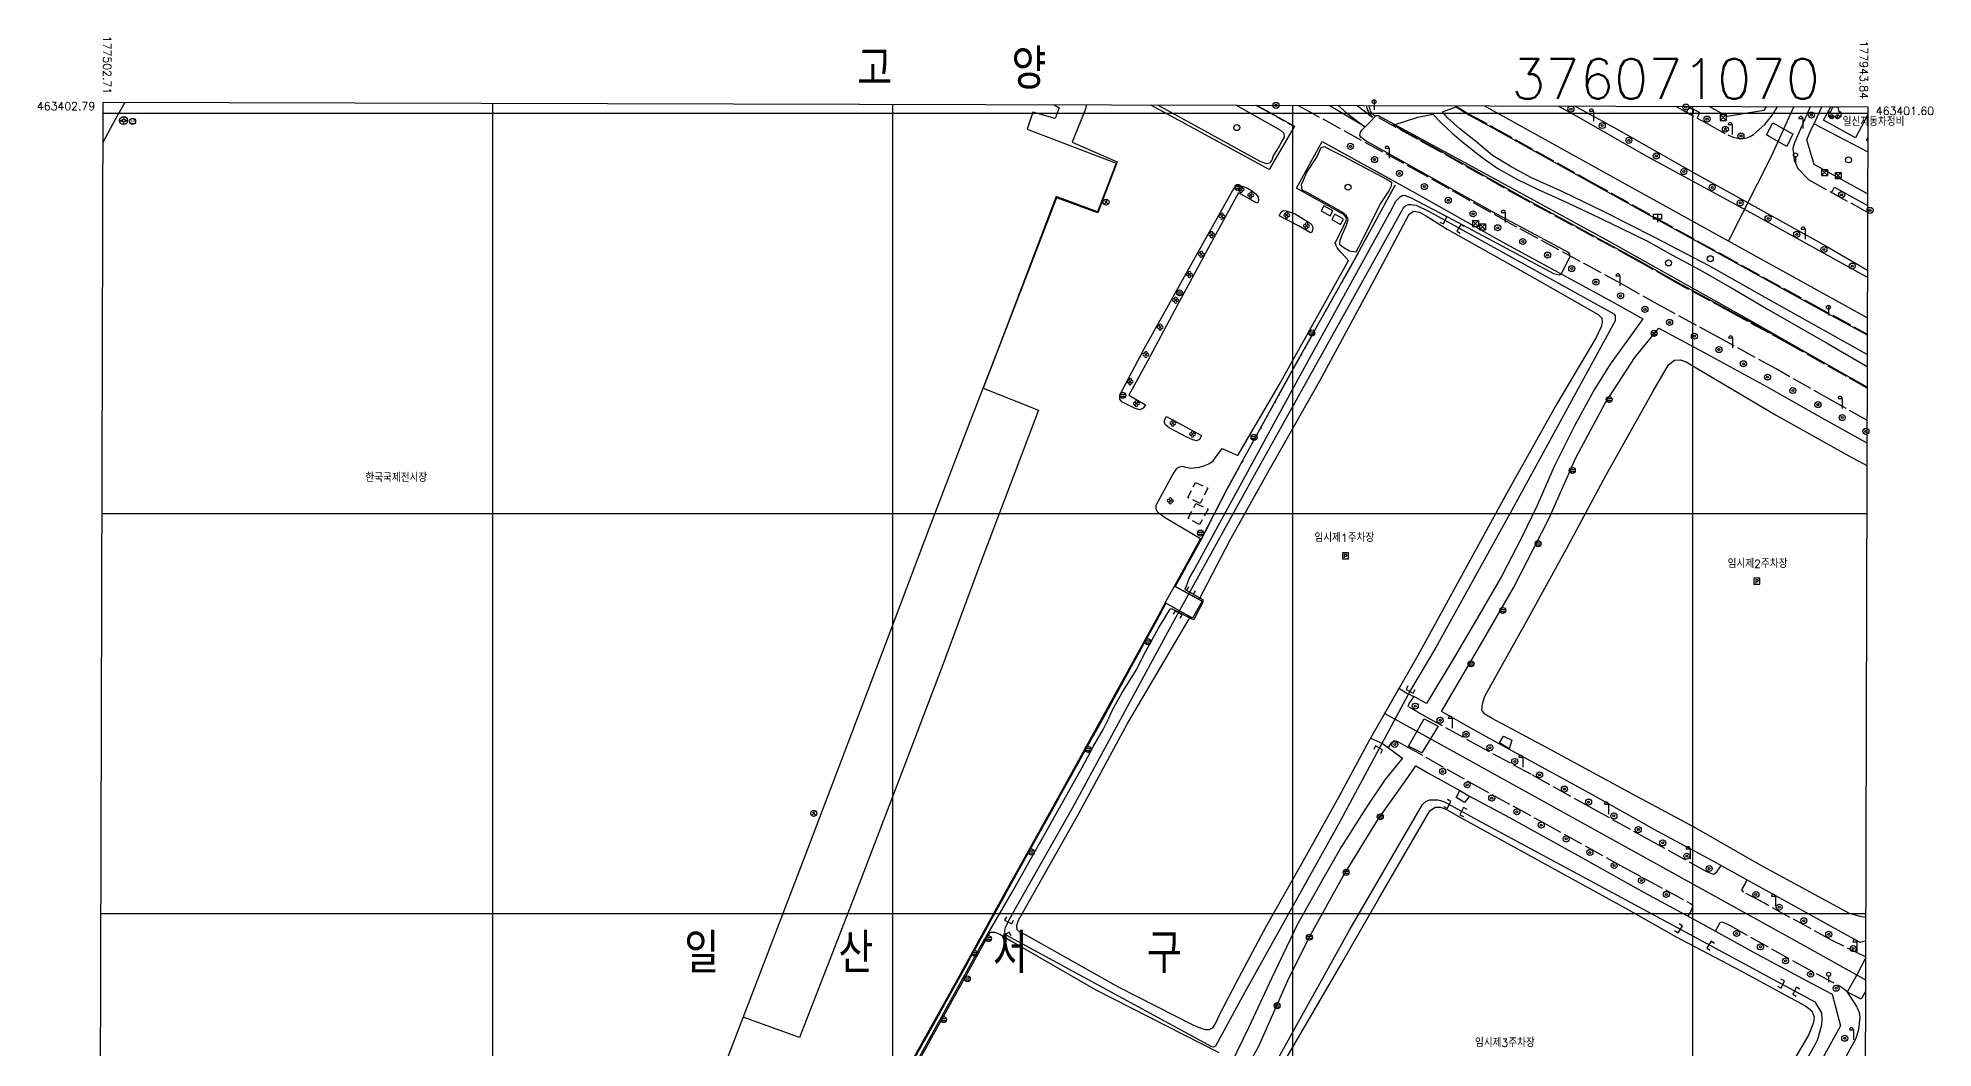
# Model space of a CAD drawing. Extents: x 177485 to 177960, y 562830 to 563419.
# Drawn here: x 177486.4 to 177960.2, y 563166.4 to 563418.8 of the extents above; entities that cross this region are included whole.
import ezdxf
from ezdxf.enums import TextEntityAlignment as Align

# ---------------------------------------------------------------- set-up
doc = ezdxf.new("R2010")
doc.units = 0
for name, pattern in [('AAA004', [3, 2, -1]), ('AAC003', [9, 5, -1, 2, -1]), ('AAC006', [9.5, 6, -0.5, 0.5, -1.5, 0.5, -0.5]), ('AE001', [6, 5, -1])]:
    doc.linetypes.add(name, pattern=pattern)
doc.layers.get('0').update_dxf_attribs({"linetype": 'CONTINUOUS'})
for name, color, linetype in [('A0013115', 1, 'CONTINUOUS'), ('A0013118', 1, 'CONTINUOUS'), ('A0023210', 7, 'CONTINUOUS'), ('A0033324', 1, 'AE001'), ('A0043325', 30, 'CONTINUOUS'), ('A0053326', 30, 'CONTINUOUS'), ('A0073341', 7, 'CONTINUOUS'), ('AEH001', 7, 'CONTINUOUS'), ('AEH003', 1, 'CONTINUOUS'), ('B0014111', 7, 'CONTINUOUS'), ('B0014116', 7, 'AAA004'), ('B0014241', 7, 'CONTINUOUS'), ('B0014526', 5, 'CONTINUOUS'), ('B0014532', 3, 'CONTINUOUS'), ('B0024123', 3, 'AAC003'), ('B0024126', 7, 'AAC006'), ('C0076116', 7, 'CONTINUOUS'), ('C0223367', 7, 'CONTINUOUS'), ('C0226232', 7, 'CONTINUOUS'), ('C0256324', 1, 'CONTINUOUS'), ('C0393323', 7, 'CONTINUOUS'), ('C0413422', 7, 'CONTINUOUS'), ('C0413423', 7, 'CONTINUOUS'), ('C0413424', 1, 'CONTINUOUS'), ('C0430230', 7, 'CONTINUOUS'), ('C0433364', 7, 'CONTINUOUS'), ('C0523121', 1, 'CONTINUOUS'), ('D0015220', 3, 'CONTINUOUS'), ('D0015222', 3, 'CONTINUOUS'), ('D0015223', 3, 'CONTINUOUS'), ('D0023372', 3, 'CONTINUOUS'), ('E0022112', 5, 'CONTINUOUS'), ('F0017114', 7, 'CONTINUOUS'), ('F0047224', 7, 'CONTINUOUS'), ('H0010601', 7, 'CONTINUOUS'), ('H0017334', 7, 'CONTINUOUS'), ('H0037335', 7, 'CONTINUOUS'), ('H0049113', 7, 'CONTINUOUS'), ('H0049141', 7, 'CONTINUOUS'), ('H0049211', 7, 'CONTINUOUS')]:
    doc.layers.add(name, color=color, linetype=linetype)
doc.styles.add('GHS', font='ROMANS', dxfattribs={"bigfont": 'NGSW.shx'})
doc.styles.add('NGSW', font='romans.shx', dxfattribs={"bigfont": 'ngsw.shx'})

# ---------------------------------------------------------------- blocks, each defined once
blk = doc.blocks.new('C0223367')
at = {"layer": 'C0223367'}
blk.add_lwpolyline([(-1, 2.5), (0, 2.5), (0, 0)], dxfattribs=at)
blk.add_arc((-0.5, 2.5), 0.5, 0, 180, dxfattribs=at)
blk = doc.blocks.new('D0023372')
at = {"layer": 'D0023372'}
for radius in [0.75, 0.25]:
    blk.add_circle((0, 0), radius, dxfattribs=at)
blk = doc.blocks.new('D0015222')
at = {"color": 3}
blk.add_circle((0, 0), 0.75, dxfattribs=at)
blk = doc.blocks.new('B0014526')
at = {"layer": 'B0014526'}
for points in [[(-1.23, -1.25), (-1.48, -1.25), (-1.48, 0), (-0.98, 0), (-0.48, 1.25)], [(-0.48, 1.25), (0.77, 1.25), (1.02, 0), (1.52, 0), (1.52, -1.25), (1.23, -1.25)], [(0.23, -1.25), (-0.23, -1.25)]]:
    blk.add_lwpolyline(points, dxfattribs=at)
for centre, radius in [((-0.73, -1.25), 0.5), ((-0.73, -1.25), 0.15), ((0.73, -1.25), 0.5), ((0.73, -1.25), 0.15)]:
    blk.add_circle(centre, radius, dxfattribs=at)
blk = doc.blocks.new('C0256324')
at = {"layer": 'C0256324'}
for points in [[(-0.02, 0.54), (-0.04, 0.13, -0.29), (-0.41, -0.4, 4.28)], [(-0.04, 0.07), (0.17, -0.21, 0.17), (0.4, -0.37, 0.12)]]:
    blk.add_lwpolyline(points, format="xyb", dxfattribs=at)
for points in [[(-0.27, 0.2), (-0.3, 0.04)], [(0.23, 0.16), (0.14, 0.01)]]:
    blk.add_lwpolyline(points, dxfattribs=at)
blk.add_circle((0, 0), 0.75, dxfattribs=at)
blk = doc.blocks.new('C0226232')
for points in [[(-0.71, 0.25), (0.71, 0.25)], [(-0.71, -0.25), (0.71, -0.25)]]:
    blk.add_lwpolyline(points)
blk.add_circle((0, 0), 0.75)
blk = doc.blocks.new('C0413424')
at = {"layer": 'C0413424'}
blk.add_lwpolyline([(0, 2.5), (0, 0)], dxfattribs=at)
blk.add_circle((0, 2), 0.5, dxfattribs=at)
blk = doc.blocks.new('C0413422')
at = {"layer": 'C0413422'}
blk.add_lwpolyline([(-1, 2), (1, 2), (1, 0.8), (-1, 0.8)], close=True, dxfattribs=at)
blk.add_lwpolyline([(0, 2), (0, 0)], dxfattribs=at)
blk = doc.blocks.new('AEH003')
at = {"layer": 'AEH003'}
for points in [[(0.75, 0.75), (-0.75, -0.75)], [(-0.75, 0.75), (0.75, 0.75)], [(-0.75, 0.75), (-0.75, -0.75)], [(-0.75, 0.75), (0.75, -0.75)], [(0.75, 0.75), (0.75, -0.75)], [(-0.75, -0.75), (0.75, -0.75)]]:
    blk.add_lwpolyline(points, dxfattribs=at)
blk = doc.blocks.new('C0413423')
at = {"layer": 'C0413423'}
blk.add_lwpolyline([(0, 1.5), (0, 0)], dxfattribs=at)
blk.add_circle((0, 2), 0.5, dxfattribs=at)
blk = doc.blocks.new('AEH001')
at = {"layer": 'AEH001'}
for points in [[(0.75, 0.75), (-0.75, -0.75)], [(-0.75, 0.75), (0.75, -0.75)], [(-0.75, 0.75), (0.75, 0.75)], [(-0.75, 0.75), (-0.75, -0.75)], [(0.75, 0.75), (0.75, -0.75)], [(-0.75, -0.75), (0.75, -0.75)]]:
    blk.add_lwpolyline(points, dxfattribs=at)
blk = doc.blocks.new('D0015223')
at = {"layer": 'D0015223'}
blk.add_circle((0, 0), 0.15, dxfattribs=at)
for centre, radius, start, end in [((-0.44, 0.03), 0.318, 52.64, 300.56), ((0.04, 0.43), 0.322, 327.8, 208.68), ((0.45, -0.01), 0.307, 230.51, 117.37), ((-0.01, -0.43), 0.326, 144.89, 35.11)]:
    blk.add_arc(centre, radius, start, end, dxfattribs=at)
blk = doc.blocks.new('B0014532')
at = {"layer": 'B0014532'}
blk.add_lwpolyline([(-0.29, 0.3), (0.31, 0.3), (0.31, -0.3), (-0.29, -0.3)], close=True, dxfattribs=at)
for centre, radius in [((0, 0), 1), ((-0.7, -0.04), 0.091), ((0.02, 0.74), 0.091), ((0.75, -0.04), 0.091), ((0.02, -0.74), 0.091)]:
    blk.add_circle(centre, radius, dxfattribs=at)
blk = doc.blocks.new('B0014241')
at = {"layer": 'B0014241'}
blk.add_circle((0, 0), 0.75, dxfattribs=at)
at = {"layer": 'B0014241', "style": 'GHS'}
blk.add_text('관', height=1, dxfattribs=at).set_placement((-0.57, -0.53))
blk = doc.blocks.new('C0433364')
at = {"layer": 'C0433364'}
blk.add_lwpolyline([(-0.75, 0.75), (-0.75, -0.75), (0.75, -0.75), (0.75, 0.75)], close=True, dxfattribs=at)
for points in [[(-0.27, 0.37), (-0.27, -0.54)], [(-0.27, 0.37), (0.25, 0.37)], [(-0.27, -0.08), (0.25, -0.08)]]:
    blk.add_lwpolyline(points, dxfattribs=at)
blk.add_arc((0.08, 0.15), 0.28, 306.83, 53.17, dxfattribs=at)

msp = doc.modelspace()

# ---------------------------------------------------------------- linework, layer by layer
at = {"layer": 'A0013115'}
for points in [[(177791.04, 563402.01), (177800.48, 563396.79)], [(177918.39, 563401.67), (177917.88, 563400.69), (177908.69, 563399.22), (177905.64, 563400.91), (177905.63, 563400.91), (177904.2, 563401.71)], [(177943.78, 563379.84), (177930.39, 563387.22), (177928.56, 563393.41), (177929.57, 563395.76), (177930.44, 563397.34), (177932.32, 563401.63)], [(177807.42, 563392.95), (177830.65, 563380.17), (177852.43, 563367.87), (177880.03, 563352.91), (177887.63, 563348.63)], [(177891.61, 563346.3), (177903.88, 563339.76), (177918.52, 563331.74), (177932.36, 563323.9), (177943.62, 563317.61)], [(177833.54, 563252.51), (177830.81, 563253.97), (177828.39, 563255.15), (177826.63, 563256.21), (177819.53, 563243.82), (177822.48, 563242.52), (177824, 563241.38), (177827.54, 563238.82)], [(177943.28, 563193.1), (177941.91, 563192.74), (177923.27, 563203.09), (177913.57, 563208.42), (177905.16, 563213.08), (177891.31, 563220.49), (177875.05, 563229.69), (177858.85, 563238.48), (177854.13, 563241.11), (177844.58, 563246.35), (177837.28, 563250.51)], [(177830.88, 563236.89), (177834.05, 563235.06), (177841.84, 563230.74), (177844.23, 563229.37), (177854.08, 563224.07), (177871.24, 563214.6), (177887.92, 563205.29), (177902.62, 563197.32), (177915.08, 563190.47), (177929.82, 563182.53), (177934.9, 563179.87), (177936.98, 563171.95), (177928.19, 563155.95), (177917.81, 563136.84), (177908.14, 563119.39), (177898.06, 563101.38), (177884.31, 563076.51), (177881.04, 563075.89), (177877.81, 563076.13), (177870.86, 563078.15), (177869.04, 563078.58)]]:
    msp.add_lwpolyline(points, dxfattribs=at)
at = {"layer": 'A0013118'}
for points in [[(177748.42, 563402.13), (177748.42, 563402.01), (177748.38, 563401.27), (177744.93, 563392.81), (177756.16, 563387.91), (177751.36, 563375.16), (177741.06, 563378.86), (177722.72, 563331.28), (177736.5, 563325.84), (177721.98, 563287.4), (177712.41, 563261.71), (177702.16, 563234.81), (177690.23, 563203.54), (177676.76, 563169.05), (177662.7, 563174.14)], [(177800.48, 563396.79), (177794.15, 563385.95), (177771.56, 563398.28), (177764.61, 563402.08)], [(177777.36, 563278.13), (177770.53, 563281.86), (177777.02, 563293.69), (177768.01, 563298.95), (177766.45, 563300.16), (177765.96, 563301.08), (177765.93, 563302.11), (177770.15, 563309.93), (177771.17, 563311.32), (177771.83, 563311.69), (177772.4, 563311.78), (177773.27, 563311.59), (177774.6, 563311.3), (177776.75, 563311.58), (177777.85, 563311.9), (177779.12, 563312.39), (177780.16, 563313.12), (177782.46, 563316.27), (177786.32, 563314.45), (177796.67, 563332.11), (177814.01, 563363.2), (177812.27, 563365.11), (177811.16, 563366.35), (177810.68, 563367.56), (177812.84, 563372), (177813.39, 563373.03), (177813.51, 563373.61), (177813.39, 563374.07), (177812.94, 563374.59), (177801.03, 563381.29), (177807.42, 563392.95)], [(177763.25, 563327.13), (177762.66, 563326.28), (177761.86, 563325.91), (177760.69, 563326.19), (177757.32, 563327.88), (177756.85, 563328.58), (177756.85, 563329.3), (177757.32, 563330.57), (177762.92, 563341.1), (177774.62, 563362.03), (177785.42, 563381.4), (177786.33, 563382.06), (177787.43, 563381.83), (177788.74, 563381.31), (177790, 563380.56), (177790.96, 563379.79), (177791.44, 563379.04), (177791.5, 563378.18), (177791.29, 563377.56), (177790.87, 563377.68), (177786.55, 563380.11), (177778.83, 563366.17), (177770.51, 563350.76), (177763.76, 563338.02), (177759.09, 563329.6), (177763.25, 563327.13)], [(177796.65, 563374.38), (177797.16, 563375.3), (177797.65, 563375.74), (177798.47, 563375.65), (177800.71, 563374.88), (177804.65, 563372.4), (177805.11, 563371.51), (177805.05, 563370.78), (177804.87, 563370.28), (177804.53, 563370.12), (177801.49, 563371.84), (177796.65, 563374.38)], [(177887.63, 563348.63), (177884.68, 563344.59), (177879.4, 563337.31), (177875.45, 563330.87), (177870.51, 563321.93), (177865.45, 563311.72), (177861.21, 563302.01), (177857.35, 563294.08), (177852.36, 563284.44), (177846.82, 563274.9), (177840.69, 563264.43), (177833.54, 563252.51)], [(177837.28, 563250.51), (177847.5, 563267.99), (177855.26, 563281.42), (177864.08, 563298.64), (177870.93, 563314.07), (177878.2, 563327.52), (177885.63, 563338.99), (177891.61, 563346.3)], [(177768.54, 563324.26), (177777.3, 563319.46), (177776.8, 563318.44), (177776.01, 563318.14), (177775.09, 563318.4), (177773.6, 563319.05), (177769.21, 563321.36), (177768.38, 563322.04), (177768.04, 563322.63), (177768.03, 563323.3), (177768.54, 563324.26)], [(177774.95, 563273.88), (177768.21, 563277.64), (177765.83, 563273.3), (177753.39, 563250.63), (177741.25, 563228.72), (177727.89, 563204.71), (177715.81, 563182.66), (177702.06, 563158.08), (177677.45, 563112.46)], [(177827.54, 563238.82), (177823.1, 563233.39), (177818.5, 563226.58), (177812.26, 563216.74), (177807.6, 563208.56), (177801.3, 563197.34), (177794.74, 563183.77), (177789.02, 563171.45), (177784.68, 563162.53), (177778.16, 563151.75), (177767.98, 563135.29), (177765.86, 563136.22), (177757.15, 563120.58), (177750.03, 563107.99), (177750.88, 563106.2), (177753.88, 563104.59), (177760.72, 563103.5), (177766.25, 563103.25), (177770.86, 563102.4), (177774.49, 563099.92), (177776.15, 563098.51), (177778.16, 563097.32), (177777.69, 563097.23), (177768.64, 563097.67)], [(177784.33, 563153.91), (177791.61, 563166.9), (177798.87, 563183.27), (177804.23, 563194.19), (177812.69, 563209.31), (177821.43, 563223.6), (177828.86, 563233.97), (177830.88, 563236.89)]]:
    msp.add_lwpolyline(points, dxfattribs=at)
at = {"layer": 'A0023210'}
for points in [[(177943.7, 563348.9), (177929.64, 563356.62), (177908.99, 563368.01), (177886.42, 563380.55), (177847.95, 563401.86)], [(177908.99, 563368.01), (177919.85, 563389.46), (177925.36, 563401.65)], [(177823.1, 563250.04), (177909.69, 563202.09), (177928.48, 563191.68), (177943.26, 563183.44)]]:
    msp.add_lwpolyline(points, dxfattribs=at)
at = {"layer": 'A0033324'}
for points in [[(177943.63, 563323.33), (177934.81, 563328.26), (177920.96, 563336.11), (177906.26, 563344.16), (177892.02, 563351.85), (177882.45, 563357.28), (177854.85, 563372.24), (177833.08, 563384.54), (177804.62, 563400.18), (177801.39, 563401.98)], [(177943.65, 563331.34), (177938.24, 563334.36), (177924.36, 563342.22), (177909.6, 563350.31), (177895.41, 563357.97), (177885.84, 563363.41), (177858.24, 563378.37), (177836.49, 563390.66), (177820.6, 563399.39), (177819.87, 563399.94), (177819.53, 563400.58), (177819.29, 563401.51), (177819.19, 563401.94)], [(177840.73, 563401.88), (177844.2, 563399.81), (177850.45, 563396.41), (177874.37, 563383.02), (177890.71, 563373.97), (177907, 563364.95), (177929.81, 563352.38), (177943.69, 563344.84)], [(177895.91, 563401.73), (177903.7, 563397.42), (177908.81, 563394.59), (177910.2, 563394.02), (177912.11, 563393.66), (177913.62, 563393.87), (177914.41, 563394.19), (177915.29, 563394.69), (177918.09, 563397.21), (177920.01, 563399.6), (177921.25, 563401.66)], [(177929.46, 563401.64), (177927.32, 563396.86), (177925.48, 563392.6), (177925.05, 563391.27), (177925.44, 563388.3), (177926.32, 563386.23), (177929.07, 563383.38), (177942.67, 563375.89), (177943.77, 563375.29)], [(177907.08, 563212.02), (177905.81, 563210.14), (177905.35, 563209.74), (177904.84, 563209.93), (177903.61, 563210.43), (177889.76, 563218.13), (177874.88, 563226.34), (177859.78, 563234.72), (177848, 563241.1), (177833.51, 563249.08), (177828.95, 563251.75), (177829.17, 563252.54), (177830.37, 563254.18)], [(177824, 563241.38), (177824.76, 563242.66), (177825.45, 563243.25), (177826.25, 563243.02), (177828.14, 563242.02), (177844.61, 563232.69), (177862.64, 563222.73), (177882.74, 563211.62), (177899.51, 563202.52), (177900.06, 563202.07), (177899.81, 563201.19), (177899.41, 563200.24), (177898.83, 563199.37)], [(177943.27, 563189.21), (177934.89, 563193.27), (177917.81, 563202.67), (177912.82, 563205.37), (177912.32, 563205.69), (177912.55, 563206.25), (177913.06, 563207.18), (177913.57, 563208.42)], [(177905.79, 563195.57), (177906.89, 563197.79), (177907.37, 563197.91), (177908.01, 563197.68), (177909.3, 563197.06), (177925.63, 563187.9), (177937.1, 563181.74), (177938.42, 563180.75), (177941.21, 563176.44), (177941.69, 563175.25), (177941.87, 563174.07), (177941.53, 563170.99), (177940.83, 563168.8), (177932.58, 563153.55)]]:
    msp.add_lwpolyline(points, dxfattribs=at)
at = {"layer": 'A0043325'}
for points in [[(177924.43, 563393.43), (177923.63, 563391.7), (177919.38, 563394.15), (177918.51, 563394.65), (177919.24, 563396.07), (177920.06, 563397.65), (177924.42, 563395.22), (177925.09, 563394.85), (177924.43, 563393.43)], [(177832.94, 563248.64), (177836.45, 563246.85), (177832.38, 563240.18), (177829.03, 563241.87), (177832.94, 563248.64)], [(177943.25, 563180.56), (177942.17, 563178.63), (177940.08, 563179.67), (177938.72, 563180.35), (177939.28, 563181.37), (177941.07, 563184.63), (177943.26, 563188.73), (177943.27, 563188.72)]]:
    msp.add_lwpolyline(points, dxfattribs=at)
at = {"layer": 'A0053326'}
for points in [[(177811.4, 563401.96), (177813.59, 563400.04), (177818.02, 563396.74), (177809.16, 563401.96)], [(177816.15, 563401.94), (177819.99, 563399.07), (177818.97, 563400.51), (177818.64, 563401.46), (177818.53, 563401.94)]]:
    msp.add_lwpolyline(points, dxfattribs=at)
at = {"layer": 'A0073341'}
msp.add_lwpolyline([(177770.53, 563281.86), (177777.42, 563278.09), (177775.06, 563273.82), (177768.21, 563277.64), (177770.53, 563281.86)], dxfattribs=at)
at = {"layer": 'B0014111'}
for points in [[(177502.68, 563392.79), (177505.75, 563398.36), (177508.18, 563402.78)], [(177740.45, 563402.15), (177741.7, 563401.38), (177740.71, 563398.71), (177735.1, 563400.33), (177733.7, 563396.07), (177755.91, 563387.53), (177751.3, 563375.42), (177740.95, 563379.24), (177726.97, 563342.38), (177718.9, 563321.57), (177709.21, 563296.29), (177697.58, 563265.7), (177687.91, 563240.13), (177678.11, 563214.38), (177668.31, 563188.71), (177656.95, 563159.18)], [(177943.83, 563399.7), (177940.75, 563393.84), (177932.72, 563398.29), (177934.57, 563401.62)], [(177943.82, 563393.11), (177943.47, 563393.29), (177943.82, 563393.92)], [(177807.16, 563375.59), (177809.42, 563374.35), (177810.12, 563375.62), (177807.86, 563376.86), (177807.16, 563375.59)], [(177810.57, 563374.76), (177809.84, 563373.46), (177812.02, 563372.24), (177812.75, 563373.55), (177810.57, 563374.76)]]:
    msp.add_lwpolyline(points, dxfattribs=at)
at = {"layer": 'B0014116'}
for points in [[(177775.8, 563307.76), (177778.87, 563306.31), (177776.91, 563302.51), (177773.86, 563303.97), (177775.8, 563307.76)], [(177775.89, 563302.52), (177778.92, 563301.04), (177776.8, 563297.2), (177773.92, 563298.82), (177775.89, 563302.52)]]:
    msp.add_lwpolyline(points, dxfattribs=at)
at = {"layer": 'B0024123'}
for points in [[(177790.87, 563402.01), (177800.44, 563396.71)], [(177807.42, 563392.95), (177826.03, 563382.71)]]:
    msp.add_lwpolyline(points, dxfattribs=at)
at = {"layer": 'B0024126'}
for points in [[(177825.67, 563382.06), (177815.75, 563363.89), (177799.86, 563335.52), (177783.59, 563305.96), (177777.25, 563293.69), (177770.7, 563281.76)], [(177768.39, 563277.54), (177768.29, 563277.37), (177766.01, 563273.2), (177753.57, 563250.53), (177741.42, 563228.62), (177728.07, 563204.61), (177715.98, 563182.56), (177702.24, 563157.98), (177677.62, 563112.36)]]:
    msp.add_lwpolyline(points, dxfattribs=at)
at = {"layer": 'C0076116'}
for points in [[(177836.84, 563372.77), (177837.75, 563372.35), (177838.58, 563374.17), (177837.67, 563374.59)], [(177842.97, 563371.73), (177842.12, 563372.25), (177841.08, 563370.54), (177841.94, 563370.02)], [(177774.05, 563281.69), (177773.54, 563280.83), (177775.27, 563279.81), (177775.78, 563280.68)], [(177771.96, 563273.82), (177772.46, 563274.69), (177770.72, 563275.68), (177770.22, 563274.81)], [(177828.88, 563256.89), (177828.43, 563255.99), (177830.22, 563255.1), (177830.67, 563255.99)], [(177822.07, 563240.05), (177822.55, 563240.92), (177820.8, 563241.89), (177820.32, 563241.01)], [(177837.78, 563226.75), (177838.66, 563226.27), (177839.61, 563228.03), (177838.73, 563228.51)], [(177843.64, 563226.05), (177842.73, 563226.47), (177841.88, 563224.66), (177842.79, 563224.24)], [(177729.69, 563194.44), (177729.2, 563195.31), (177727.46, 563194.32), (177727.96, 563193.45)], [(177728.5, 563199.22), (177728.06, 563198.33), (177729.85, 563197.44), (177730.29, 563198.34)], [(177895.55, 563195.74), (177896.39, 563195.19), (177897.49, 563196.86), (177896.65, 563197.41)], [(177905.5, 563192.55), (177904.64, 563193.07), (177903.61, 563191.36), (177904.46, 563190.84)], [(177921.24, 563181.82), (177922.14, 563181.39), (177923.01, 563183.19), (177922.11, 563183.63)], [(177926.87, 563181.12), (177925.99, 563181.58), (177925.06, 563179.82), (177925.94, 563179.35)]]:
    msp.add_lwpolyline(points, dxfattribs=at)
at = {"layer": 'C0393323'}
for points in [[(177852.78, 563244.34), (177854.81, 563243.31), (177854.14, 563241.19), (177851.74, 563242.64), (177852.78, 563244.34)], [(177841.84, 563230.74), (177844.23, 563229.37), (177843.02, 563227.76), (177840.9, 563228.98), (177841.84, 563230.74)]]:
    msp.add_lwpolyline(points, dxfattribs=at)
at = {"layer": 'C0430230'}
for points in [[(177776.66, 563278.51), (177784.39, 563293.22), (177794.21, 563310.8), (177806.86, 563333.12), (177819.07, 563355.8), (177829.18, 563374.82), (177830.32, 563375.53), (177831.78, 563375.31), (177833.7, 563374.22), (177838.69, 563371.08), (177859.17, 563359.55), (177876.41, 563349.68), (177877.32, 563348.79), (177877.45, 563347.79), (177877.15, 563346.6), (177875.96, 563344.01), (177866.1, 563327.36), (177853.29, 563304.5), (177842.67, 563285.16), (177831.35, 563264.49), (177819.2, 563243.25), (177811.62, 563229.19), (177802.64, 563213.01), (177793.37, 563196.69), (177785.9, 563182.8), (177781.67, 563174.64), (177781, 563173.12), (177780.45, 563172.11), (177779.9, 563171.37), (177779.15, 563170.94), (177778.27, 563170.97), (177777.2, 563171.31), (177775.22, 563172.09), (177756.52, 563181.57), (177733.3, 563194.71), (177731.98, 563195.29), (177731.22, 563195.91), (177731.14, 563196.99), (177731.43, 563198.2), (177732.57, 563200.29), (177746.6, 563225.02), (177758.81, 563247.48), (177773.6, 563272.67), (177774.4, 563274.19)], [(177943.3, 563199.03), (177943.28, 563199.02), (177941.9, 563199.24), (177939.29, 563199.99), (177916.84, 563212.19), (177900.44, 563221.58), (177883.95, 563230.44), (177864.56, 563240.93), (177849.91, 563248.76), (177848.1, 563249.82), (177847.33, 563250.83), (177847.5, 563252.43), (177848.09, 563254.32), (177858.55, 563272.96), (177868.49, 563291.13), (177878.31, 563309.49), (177890.16, 563330.59), (177894.01, 563337.16), (177895.48, 563338.28), (177896.89, 563338.38), (177898.45, 563337.91), (177900.93, 563336.36), (177920.72, 563324.65), (177939.12, 563314.44), (177943.6, 563312.01)], [(177798.65, 563164.16), (177812.22, 563187.33), (177821.51, 563203.64), (177834.31, 563225.67), (177835.68, 563226.62), (177837.02, 563226.57), (177838.65, 563225.92), (177841.99, 563223.98), (177862.21, 563212.96), (177883.42, 563201.27), (177895.76, 563194.29), (177912.11, 563185.7), (177928.37, 563176.89), (177929.84, 563175.71), (177930.46, 563174.1), (177930.27, 563172.81), (177928.98, 563169.62), (177921.85, 563157.46)], [(177702.57, 563083.39), (177701.73, 563085.28), (177673.06, 563101.5), (177687.08, 563127), (177702.09, 563155), (177724.43, 563195.34), (177725.55, 563195.31), (177726.83, 563194.83), (177729.75, 563193.1), (177750.87, 563180.93), (177781.64, 563165.26)]]:
    msp.add_lwpolyline(points, dxfattribs=at)
at = {"layer": 'C0523121'}
for points in [[(177943.73, 563359), (177915.49, 563374.61), (177888.31, 563389.37), (177871.16, 563399.21), (177866.46, 563401.81)], [(177870.71, 563401.8), (177880.99, 563396.14), (177900.87, 563384.88), (177916.35, 563376.29), (177933.16, 563366.95), (177943.73, 563360.76)]]:
    msp.add_lwpolyline(points, dxfattribs=at)
at = {"layer": 'D0015220'}
for points in [[(177785.91, 563402.03), (177796.99, 563395.78), (177797.87, 563395.04), (177797.92, 563394.02), (177797.36, 563393.04), (177796.71, 563391.8), (177795.18, 563389.41), (177794.86, 563388.28), (177794.23, 563387.53), (177793.53, 563387.34), (177792.08, 563387.91), (177778.17, 563395.54), (177766.36, 563402.08)], [(177943.65, 563331.56), (177938.34, 563334.53), (177924.46, 563342.4), (177909.7, 563350.48), (177895.51, 563358.15), (177885.94, 563363.58), (177858.34, 563378.54), (177836.59, 563390.83), (177825.21, 563397.08), (177831.33, 563399.04), (177835.14, 563399.76), (177837, 563397.75), (177839.92, 563395.04), (177842.71, 563392.72), (177847.4, 563388.97), (177851.38, 563386.24), (177856.08, 563383.58), (177861.45, 563380.96), (177868.07, 563377.96), (177874.98, 563374.71), (177882.09, 563371.26), (177888.73, 563368.01), (177894.97, 563364.51), (177901.82, 563360.9), (177910.16, 563356.12), (177918.9, 563350.98), (177933.89, 563342.37), (177943.67, 563336.74)], [(177943.68, 563339.76), (177918.2, 563353.93), (177904.14, 563361.86), (177890.44, 563369.06), (177877.94, 563375.38), (177867.77, 563380.33), (177859.62, 563383.99), (177854.44, 563386.83), (177850.02, 563389.43), (177845.8, 563393.05), (177841.88, 563396.14), (177838.74, 563398.84), (177837.48, 563400.36), (177840.96, 563401.59), (177844.1, 563399.64), (177850.35, 563396.23), (177874.27, 563382.84), (177890.62, 563373.8), (177906.9, 563364.77), (177929.71, 563352.2), (177943.69, 563344.61)], [(177901.14, 563398.82), (177901.87, 563400.13), (177899, 563401.72)], [(177930.44, 563397.34), (177943.81, 563390.41)], [(177806.11, 563389.08), (177806.76, 563390.58), (177807.15, 563391.5), (177808.05, 563391.68), (177809.65, 563390.83), (177812.87, 563389.18), (177823.7, 563383.44), (177824.74, 563382.79), (177824.72, 563381.76), (177824.1, 563380.61), (177822.11, 563377.65), (177816.54, 563366.55), (177815.84, 563365.34), (177814.28, 563365.59), (177812.89, 563366.4), (177811.88, 563367.12), (177811.93, 563368.28), (177812.52, 563369.81), (177813.52, 563372.08), (177813.94, 563373.47), (177813.5, 563374.35), (177812.47, 563375.29), (177803.71, 563380.2), (177802.44, 563380.81), (177802.24, 563382.17), (177802.73, 563383.29), (177803.51, 563385.13), (177806.11, 563389.08)], [(177934.77, 563380.24), (177935.49, 563381.56), (177943.77, 563377)]]:
    msp.add_lwpolyline(points, dxfattribs=at)
at = {"layer": 'E0022112'}
for points in [[(177729.66, 563199.38), (177745.18, 563226.67), (177770.5, 563273.42), (177790.62, 563309.75), (177814.7, 563352.87), (177827.81, 563376.54), (177828.39, 563376.93), (177829.12, 563377.2), (177829.62, 563377.19), (177830.14, 563377.16), (177830.96, 563377.04), (177834.18, 563375.47), (177880.32, 563349.89), (177880.66, 563349.45), (177880.71, 563348.75), (177880.67, 563348.13), (177854.87, 563300.86), (177835.81, 563266.46), (177829.49, 563255.84), (177811.46, 563222.16), (177788.07, 563180.33), (177780.77, 563166.84), (177780.31, 563166.63), (177779.88, 563166.71), (177728.57, 563194.48), (177728.37, 563194.69), (177728.2, 563194.95), (177728.09, 563195.41), (177728.14, 563195.76), (177728.21, 563196.13), (177728.31, 563196.56), (177729.66, 563199.38)], [(177795.29, 563161.68), (177814.39, 563195.99), (177832.51, 563227.22), (177833.47, 563228.12), (177834.32, 563228.44), (177836.34, 563228.43), (177837.05, 563228.22), (177837.99, 563227.9), (177846.17, 563223.42), (177890.95, 563199.34), (177930.62, 563177.95), (177932.23, 563175.2), (177932.3, 563173.46), (177932.23, 563172.13), (177931.88, 563170.58), (177931.27, 563168.5), (177930.58, 563167.16), (177912.92, 563135.44)]]:
    msp.add_lwpolyline(points, dxfattribs=at)
at = {"layer": 'F0017114'}
msp.add_lwpolyline([(177700.38, 563152.62), (177709.87, 563169.74), (177721.58, 563191.02), (177729.92, 563205.33), (177747.42, 563236.54), (177750.29, 563241.85), (177752.68, 563246.02), (177754.14, 563248.87), (177754.9, 563250.74), (177757.37, 563255.05), (177760.9, 563260.87), (177763.32, 563265.62), (177766.5, 563271.36), (177769.23, 563275.83), (177769.46, 563276.06), (177769.78, 563276.21), (177770.24, 563275.99), (177775.03, 563273.6), (177775.41, 563273.61), (177777.69, 563277.93), (177777.71, 563278.22), (177777.68, 563278.39), (177773.48, 563280.71), (177773.4, 563280.76), (177773.27, 563280.9), (177773.22, 563281.12), (177773.52, 563281.92), (177774.29, 563283.93), (177775.36, 563285.74), (177802.96, 563336.35), (177824.16, 563374.88), (177824.31, 563375.16), (177825.85, 563378.03), (177826.98, 563379.25), (177827.42, 563379.49), (177827.97, 563379.51), (177829.07, 563379.17), (177829.31, 563379.05), (177838.8, 563374.13), (177847.53, 563369.49), (177851.23, 563367.46), (177865.29, 563360), (177866.78, 563359.64), (177867.28, 563359.91), (177869.45, 563364.34), (177869.36, 563364.79), (177869.04, 563365.24), (177850.03, 563375.39), (177818.2, 563393.22), (177817.07, 563394.02), (177816.88, 563394.45), (177817.05, 563395.29), (177817.39, 563395.77), (177819.35, 563397.8), (177820.91, 563399.45), (177821.41, 563399.45), (177845.87, 563386.24), (177879.26, 563367.97), (177915.53, 563347.63), (177939.22, 563334.08), (177940.04, 563333.61), (177942.35, 563332.14), (177943.65, 563331.44)], dxfattribs=at)
at = {"layer": 'F0047224'}
for points in [[(177770.7, 563281.76), (177777.25, 563293.69), (177783.59, 563305.96), (177799.86, 563335.52), (177815.75, 563363.89), (177825.67, 563382.06)], [(177668.87, 563096.88), (177671.87, 563102.25), (177677.31, 563111.85), (177677.62, 563112.36), (177702.24, 563157.98), (177715.98, 563182.56), (177728.07, 563204.61), (177741.42, 563228.62), (177753.57, 563250.53), (177766.01, 563273.2), (177768.29, 563277.37), (177768.39, 563277.54)]]:
    msp.add_lwpolyline(points, dxfattribs=at)
at = {"layer": 'H0017334'}
msp.add_lwpolyline([(177502.71, 563402.79), (177943.84, 563401.6), (177942.36, 562846.65), (177501.2, 562847.83), (177502.71, 563402.79)], dxfattribs=at)
at = {"layer": 'H0037335'}
for points in [[(177502.7, 563400), (177943.84, 563400)], [(177600, 563402.53), (177600, 562847.57)], [(177700, 563402.26), (177700, 562847.3)], [(177800, 563401.99), (177800, 562847.03)], [(177900, 563401.72), (177900, 562846.76)], [(177502.43, 563300), (177943.57, 563300)], [(177502.16, 563200), (177943.3, 563200)]]:
    msp.add_lwpolyline(points, dxfattribs=at)

# ---------------------------------------------------------------- block references
at = {"layer": 'AEH001'}
msp.add_blockref('AEH001', (177933.04, 563385.19), dxfattribs=at)
at = {"layer": 'AEH003'}
for p in [(177907.69, 563398.97), (177936.41, 563384.47), (177845.8, 563372.46), (177847.49, 563371.66)]:
    msp.add_blockref('AEH003', p, dxfattribs=at)
at = {"layer": 'B0014241'}
msp.add_blockref('B0014241', (177510.07, 563398.02), dxfattribs=at)
at = {"layer": 'B0014526'}
msp.add_blockref('B0014526', (177935.53, 563400.39), dxfattribs=at)
at = {"layer": 'B0014532'}
msp.add_blockref('B0014532', (177507.81, 563398.2), dxfattribs=at)
at = {"layer": 'C0223367'}
for p in [(177875.24, 563398.07), (177927.59, 563396.22), (177909.92, 563394.67), (177824.16, 563388.78), (177853.21, 563372.74), (177928.17, 563368.58), (177881.85, 563356.9), (177910.05, 563341.38), (177937.39, 563326.26), (177839.96, 563246.31), (177857.56, 563236.56), (177878.98, 563224.86), (177899.39, 563213.71), (177920.75, 563201.81), (177941.12, 563190.42), (177940.24, 563168.45)]:
    msp.add_blockref('C0223367', p, dxfattribs=at)
at = {"layer": 'C0226232'}
for p in [(177786.35, 563381.49), (177771.78, 563355.14), (177804.86, 563345.11), (177890.42, 563345), (177757.6, 563329.5), (177879.19, 563328.47), (177790.41, 563319), (177869.96, 563310.77), (177777.01, 563295.11), (177861.42, 563292.44), (177852.59, 563275.76), (177763.79, 563267.94), (177844.65, 563262.42), (177748.9, 563241.03), (177821.96, 563224.17), (177734.76, 563215.4), (177813.44, 563210.31), (177804.25, 563194.09), (177720.66, 563190.02), (177724.02, 563193.74), (177718.71, 563183.68), (177796.2, 563176.98), (177712.78, 563173.49)]:
    msp.add_blockref('C0226232', p, dxfattribs=at)
at = {"layer": 'C0256324'}
for p in [(177908.24, 563396.04), (177753.42, 563377.8), (177680.35, 563225.05)]:
    msp.add_blockref('C0256324', p, dxfattribs=at)
at = {"layer": 'C0413422'}
msp.add_blockref('C0413422', (177891.25, 563372.76), dxfattribs=at)
at = {"layer": 'C0413423'}
for p in [(177925.76, 563387.59), (177934.03, 563182.82)]:
    msp.add_blockref('C0413423', p, dxfattribs=at)
at = {"layer": 'C0413424'}
for p in [(177820.42, 563400.89), (177933.99, 563349.54)]:
    msp.add_blockref('C0413424', p, dxfattribs=at)
at = {"layer": 'C0433364'}
for p in [(177813.23, 563289.42), (177916.11, 563283.11)]:
    msp.add_blockref('C0433364', p, dxfattribs=at)
at = {"layer": 'D0015222'}
for p in [(177899.46, 563400.52), (177786.1, 563396.42), (177939.02, 563388.36), (177813.9, 563381.54), (177894.02, 563362.6), (177904.45, 563363.67)]:
    msp.add_blockref('D0015222', p, dxfattribs=at)
at = {"layer": 'D0015223'}
for p in [(177787.15, 563380.93), (177789.57, 563379.57), (177782.35, 563374.28), (177798.58, 563374.57), (177779.8, 563369.68), (177803.5, 563371.88), (177777.17, 563364.79), (177774.24, 563359.71), (177770.8, 563353.3), (177766.92, 563346.57), (177763.36, 563339.71), (177759.41, 563332.94), (177760.99, 563327.46), (177770.11, 563322.58), (177775.01, 563319.81), (177769.47, 563303.15)]:
    msp.add_blockref('D0015223', p, dxfattribs=at)
at = {"layer": 'D0023372'}
for p in [(177795.9, 563401.99), (177869.63, 563401.07), (177898.36, 563401.57), (177903.64, 563398.58), (177929.75, 563399.56), (177877.46, 563396.94), (177884.09, 563393.24), (177912.13, 563394.34), (177814.51, 563391.75), (177820.54, 563388.42), (177890.96, 563389.34), (177826.76, 563384.99), (177897.84, 563385.44), (177832.98, 563381.69), (177904.91, 563381.49), (177937.3, 563379.65), (177838.97, 563378.26), (177845.14, 563374.88), (177911.91, 563377.61), (177944.39, 563375.74), (177851.32, 563371.41), (177918.9, 563373.73), (177926.07, 563369.75), (177857.57, 563367.97), (177863.79, 563364.57), (177932.87, 563365.97), (177869.81, 563361.19), (177939.94, 563361.82), (177875.87, 563357.84), (177882.03, 563354.4), (177888.13, 563350.99), (177894.3, 563347.75), (177900.49, 563344.29), (177906.62, 563340.94), (177912.73, 563337.42), (177918.78, 563334.07), (177925.08, 563330.71), (177931.38, 563327.19), (177937.44, 563323.95), (177943.38, 563320.52), (177830.71, 563251.85), (177836.91, 563248.3), (177825.57, 563242.25), (177843.4, 563244.8), (177849.35, 563241.45), (177855.57, 563238.02), (177837.55, 563235.53), (177843.69, 563232.18), (177861.8, 563234.67), (177849.81, 563228.86), (177867.98, 563231.13), (177874.03, 563227.86), (177856.1, 563225.44), (177880.37, 563224.4), (177862.21, 563222.12), (177868.42, 563218.66), (177886.46, 563220.99), (177874.37, 563215.28), (177892.57, 563217.65), (177898.59, 563214.35), (177880.43, 563212.01), (177887.24, 563208.26), (177904.18, 563211.26), (177893.47, 563204.79), (177915.86, 563204.77), (177921.69, 563201.6), (177911.03, 563195.02), (177927.84, 563198.21), (177934.06, 563194.81), (177916.98, 563191.67), (177940.18, 563191.25), (177923.27, 563188.17), (177929.54, 563184.85), (177935.91, 563181.33), (177938.06, 563168.82)]:
    msp.add_blockref('D0023372', p, dxfattribs=at)

# ---------------------------------------------------------------- texts
at = {"layer": 'H0010601', "style": 'NGSW'}
for s, p in [('177502.71', (177502.71, 563404.79)), ('177943.84', (177941.84, 563403.6))]:
    msp.add_text(s, height=2, rotation=270, dxfattribs=at).set_placement(p, align=Align.RIGHT)
for s, height, p in [('고    양', 10, (177691.21, 563406.09)), ('463401.60', 2, (177945.84, 563399.6))]:
    msp.add_text(s, height=height, dxfattribs=at).set_placement(p)
for s, height, p in [('376071070', 10, (177931.84, 563403.6)), ('463402.79', 2, (177500.71, 563400.79))]:
    msp.add_text(s, height=height, dxfattribs=at).set_placement(p, align=Align.RIGHT)
at = {"layer": 'H0049113', "style": 'NGSW'}
for s, p in [('임시제1주차장', (177805.5, 563292.91)), ('임시제2주차장', (177908.8, 563286.41)), ('임시제3주차장', (177845.63, 563166.69))]:
    msp.add_text(s, height=2, dxfattribs=at).set_placement(p)
at = {"layer": 'H0049141', "style": 'NGSW'}
for s, p in [('일신자동차정비', (177937.53, 563396.89)), ('한국국제전시장', (177568.26, 563307.91))]:
    msp.add_text(s, height=2, dxfattribs=at).set_placement(p)
at = {"layer": 'H0049211', "linetype": 'CONTINUOUS', "style": 'NGSW'}
msp.add_text('일    산    서    구', height=10, dxfattribs=at).set_placement((177647.96, 563185.11))

doc.saveas('drawing.dxf')
